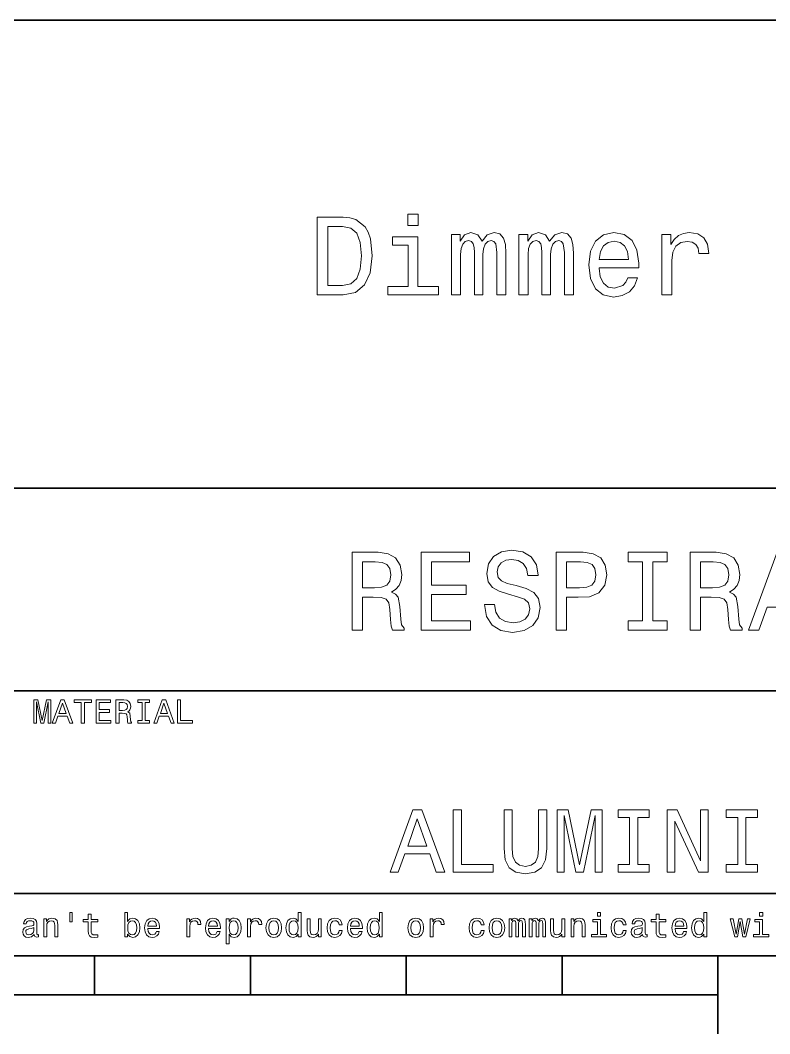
# Model space of a CAD drawing. Extents: x 0 to 420, y 0 to 297.
# Drawn here: x 265.2 to 313.3, y 5 to 70 of the extents above; entities that cross this region are included whole.
import ezdxf

# ---------------------------------------------------------------- set-up
doc = ezdxf.new("R2010")
doc.units = 0

msp = doc.modelspace()

# ---------------------------------------------------------------- linework, layer by layer
at = {"color": 7, "lineweight": 35}
for p, q in [((220, 70), (410, 70)), ((220, 40), (385, 40)), ((220, 27), (385, 27)), ((220, 14), (385, 14)), ((10, 10), (410, 10)), ((220, 10), (410, 10)), ((110, 7.5), (310, 7.5))]:
    msp.add_line(p, q, dxfattribs=at)
at = {"color": 7, "lineweight": 35, "ltscale": 0.0625}
for p, q in [((270, 10), (270, 7.5)), ((280, 10), (280, 7.5)), ((290, 10), (290, 7.5)), ((300, 10), (300, 7.5))]:
    msp.add_line(p, q, dxfattribs=at)
at = {"color": 7, "lineweight": 35, "ltscale": 0.125}
msp.add_line((310, 10), (310, 5), dxfattribs=at)
at = {"color": 7, "lineweight": 13}
for points in [[(285.958191, 57.381123), (284.293945, 57.381123), (284.293945, 52.381123), (285.958191, 52.381123), (286.7435, 52.539623), (287.327087, 53.022331), (287.687317, 53.807636), (287.816986, 54.881123), (287.701721, 55.976223), (287.557617, 56.408501), (287.355896, 56.754322), (286.772308, 57.222622), (286.390472, 57.337894)], [(290.770874, 57.554031), (290.100861, 57.554031), (290.100861, 56.833572), (290.770874, 56.833572)], [(285.907776, 56.783138), (286.455322, 56.675072), (286.829956, 56.343658), (287.053284, 55.75288), (287.125336, 54.881123), (287.046082, 54.038181), (286.822754, 53.447407), (286.440918, 53.094379), (285.907776, 52.979107), (284.963959, 52.979107), (284.963959, 56.783138)], [(290.749268, 52.914265), (290.749268, 56.120316), (289.121033, 56.120316), (289.121033, 55.579971), (290.115265, 55.579971), (290.115265, 52.914265), (288.81842, 52.914265), (288.81842, 52.381123), (292.060516, 52.381123), (292.060516, 52.914265)], [(292.89624, 52.381123), (293.479797, 52.381123), (293.479797, 54.967579), (293.515839, 55.356628), (293.623901, 55.637608), (293.789612, 55.803314), (294.005737, 55.868153), (294.17865, 55.810516), (294.293945, 55.666424), (294.351563, 55.421467), (294.373169, 55.09726), (294.373169, 52.381123), (294.920746, 52.381123), (294.920746, 54.967579), (294.956757, 55.349422), (295.064819, 55.630402), (295.237732, 55.803314), (295.453888, 55.868153), (295.62677, 55.810516), (295.742065, 55.666424), (295.814117, 55.09726), (295.814117, 52.381123), (296.397675, 52.381123), (296.397675, 55.054031), (296.361664, 55.608788), (296.246368, 56.033859), (296.015839, 56.293228), (295.641205, 56.386887), (295.201721, 56.242794), (294.863098, 55.824928), (294.596527, 56.235588), (294.149841, 56.386887), (293.739166, 56.242794), (293.458191, 55.839336), (293.458191, 56.25), (292.89624, 56.25)], [(297.233398, 52.381123), (297.816986, 52.381123), (297.816986, 54.967579), (297.852997, 55.356628), (297.96109, 55.637608), (298.126801, 55.803314), (298.342926, 55.868153), (298.515839, 55.810516), (298.631104, 55.666424), (298.688751, 55.421467), (298.710358, 55.09726), (298.710358, 52.381123), (299.257904, 52.381123), (299.257904, 54.967579), (299.293945, 55.349422), (299.402008, 55.630402), (299.574921, 55.803314), (299.791046, 55.868153), (299.963959, 55.810516), (300.079224, 55.666424), (300.151276, 55.09726), (300.151276, 52.381123), (300.734863, 52.381123), (300.734863, 55.054031), (300.698822, 55.608788), (300.583557, 56.033859), (300.352997, 56.293228), (299.978363, 56.386887), (299.538879, 56.242794), (299.200287, 55.824928), (298.933716, 56.235588), (298.48703, 56.386887), (298.076355, 56.242794), (297.79538, 55.839336), (297.79538, 56.25), (297.233398, 56.25)], [(302.377502, 54.131844), (304.913513, 54.131844), (304.920746, 54.427231), (304.80545, 55.255764), (304.488464, 55.875359), (303.984131, 56.25), (303.314117, 56.386887), (302.658478, 56.242794), (302.154175, 55.839336), (301.829956, 55.183716), (301.714691, 54.319164), (301.822754, 53.432995), (302.146973, 52.78458), (302.644073, 52.381123), (303.29248, 52.244236), (303.854462, 52.337894), (304.315552, 52.582851), (304.654175, 52.971901), (304.848694, 53.490631), (304.221893, 53.490631), (304.092194, 53.20245), (303.904877, 52.986309), (303.371735, 52.8134), (302.96109, 52.892651), (302.651276, 53.14481), (302.449554, 53.555473), (302.377502, 54.110229)], [(306.397675, 52.381123), (307.031677, 52.381123), (307.031677, 54.592937), (307.096527, 55.12608), (307.291046, 55.507923), (307.608063, 55.738472), (308.033112, 55.817722), (308.350128, 55.767288), (308.587891, 55.623199), (308.731964, 55.378242), (308.78241, 55.046829), (309.423615, 55.046829), (309.337158, 55.630402), (309.099396, 56.048271), (308.703156, 56.30043), (308.162811, 56.386887), (307.79538, 56.32925), (307.478363, 56.185158), (307.197388, 55.940201), (306.97406, 55.608788), (306.97406, 56.25), (306.397675, 56.25)], [(302.377502, 54.664986), (302.456757, 55.162102), (302.651276, 55.529537), (302.946655, 55.75288), (303.335724, 55.83213), (303.71756, 55.75288), (304.012939, 55.529537), (304.193054, 55.162102), (304.257904, 54.664986)], [(286.527374, 30.881124), (287.197418, 30.881124), (287.197418, 32.992077), (287.881836, 32.992077), (288.386169, 32.970463), (288.703186, 32.869598), (288.876099, 32.631844), (288.94812, 32.206772), (288.984161, 31.558357), (289.027374, 31.133286), (289.113831, 30.881124), (289.870331, 30.881124), (289.870331, 31.018013), (289.70462, 31.219742), (289.646973, 31.594381), (289.596558, 32.401299), (289.47406, 32.999279), (289.30835, 33.1866), (289.049011, 33.323486), (289.337189, 33.503601), (289.53891, 33.755764), (289.668579, 34.072765), (289.711823, 34.454613), (289.610962, 35.059799), (289.322784, 35.513687), (288.84726, 35.787464), (288.198853, 35.881126), (286.527374, 35.881126)], [(290.958221, 30.881124), (294.128235, 30.881124), (294.128235, 31.486311), (291.621033, 31.486311), (291.621033, 33.179394), (293.854462, 33.179394), (293.854462, 33.777378), (291.621033, 33.777378), (291.621033, 35.275936), (294.070618, 35.275936), (294.070618, 35.881126), (290.958221, 35.881126)], [(295.670044, 32.530979), (295.014404, 32.530979), (295.158508, 31.767292), (295.518738, 31.205332), (296.073486, 30.866714), (296.822784, 30.744236), (297.56485, 30.85951), (298.119598, 31.176514), (298.472626, 31.673632), (298.602325, 32.32925), (298.494232, 32.920029), (298.19165, 33.301872), (297.701721, 33.554035), (297.046112, 33.741356), (296.484161, 33.878242), (296.11673, 34.036743), (295.907776, 34.267292), (295.842957, 34.627522), (295.907776, 34.951729), (296.095093, 35.196686), (296.383301, 35.362392), (296.779541, 35.420029), (297.183014, 35.347984), (297.5, 35.153458), (297.708954, 34.82925), (297.809814, 34.389771), (298.465424, 34.389771), (298.465424, 34.404179), (298.350159, 35.081413), (298.011536, 35.585735), (297.478394, 35.902737), (296.757935, 36.010807), (296.109528, 35.902737), (295.605194, 35.600143), (295.280975, 35.131844), (295.16571, 34.526657), (295.259369, 33.986313), (295.533142, 33.618877), (295.965424, 33.37392), (296.556213, 33.1866), (297.139771, 33.020893), (297.579254, 32.862392), (297.845825, 32.631844), (297.939484, 32.257206), (297.853027, 31.87536), (297.6297, 31.587177), (297.291077, 31.407061), (296.851593, 31.349424), (296.361664, 31.428675), (295.98703, 31.659222), (295.749298, 32.033863)], [(299.625366, 30.881124), (300.288177, 30.881124), (300.288177, 32.992077), (301.023071, 32.992077), (301.765137, 33.028099), (302.355927, 33.280258), (302.737762, 33.770172), (302.867432, 34.440201), (302.766571, 35.059799), (302.478394, 35.513687), (302.002899, 35.787464), (301.354462, 35.881126), (299.625366, 35.881126)], [(305.151306, 31.486311), (304.229126, 31.486311), (304.229126, 30.881124), (306.736328, 30.881124), (306.736328, 31.486311), (305.814117, 31.486311), (305.814117, 35.275936), (306.736328, 35.275936), (306.736328, 35.881126), (304.229126, 35.881126), (304.229126, 35.275936), (305.151306, 35.275936)], [(308.213257, 30.881124), (308.883301, 30.881124), (308.883301, 32.992077), (309.567719, 32.992077), (310.072052, 32.970463), (310.389069, 32.869598), (310.561951, 32.631844), (310.634003, 32.206772), (310.670044, 31.558357), (310.713257, 31.133286), (310.799713, 30.881124), (311.556213, 30.881124), (311.556213, 31.018013), (311.390503, 31.219742), (311.332855, 31.594381), (311.28244, 32.401299), (311.159943, 32.999279), (310.994232, 33.1866), (310.734863, 33.323486), (311.023071, 33.503601), (311.224792, 33.755764), (311.354462, 34.072765), (311.397705, 34.454613), (311.296844, 35.059799), (311.008667, 35.513687), (310.533142, 35.787464), (309.884735, 35.881126), (308.213257, 35.881126)], [(311.966858, 30.881124), (312.6297, 30.881124), (313.15564, 32.350864), (315.151306, 32.350864), (315.677246, 30.881124), (316.354462, 30.881124), (314.524506, 35.888329), (313.789642, 35.888329)], [(288.011536, 35.268734), (288.451019, 35.225506), (288.760803, 35.088615), (288.955322, 34.836456), (289.020172, 34.440201), (288.94812, 34.022335), (288.753601, 33.770172), (288.422211, 33.640491), (287.968292, 33.604469), (287.197418, 33.604469), (287.197418, 35.268734)], [(301.174347, 35.268734), (301.606628, 35.225506), (301.923645, 35.088615), (302.110962, 34.836456), (302.175812, 34.440201), (302.10376, 34.022335), (301.909241, 33.770172), (301.57782, 33.640491), (301.123932, 33.604469), (300.288177, 33.604469), (300.288177, 35.268734)], [(309.697418, 35.268734), (310.136902, 35.225506), (310.446686, 35.088615), (310.641205, 34.836456), (310.706055, 34.440201), (310.634003, 34.022335), (310.439484, 33.770172), (310.108063, 33.640491), (309.654175, 33.604469), (308.883301, 33.604469), (308.883301, 35.268734)], [(266.110229, 24.918587), (266.276642, 24.918587), (266.276642, 26.280258), (266.557648, 24.918587), (266.74353, 24.918587), (267.022339, 26.280258), (267.022339, 24.918587), (267.190918, 24.918587), (267.190918, 26.418587), (266.927246, 26.418587), (266.650574, 25.095819), (266.376068, 26.418587), (266.110229, 26.418587)], [(267.294678, 24.918587), (267.49353, 24.918587), (267.651306, 25.359509), (268.25, 25.359509), (268.407776, 24.918587), (268.610962, 24.918587), (268.061951, 26.420748), (267.841492, 26.420748)], [(267.720459, 25.543226), (267.951721, 26.204609), (268.182983, 25.543226)], [(269.153473, 24.918587), (269.352295, 24.918587), (269.352295, 26.23703), (269.806183, 26.23703), (269.806183, 26.418587), (268.697418, 26.418587), (268.697418, 26.23703), (269.153473, 26.23703)], [(270.100159, 24.918587), (271.051147, 24.918587), (271.051147, 25.100143), (270.298981, 25.100143), (270.298981, 25.608068), (270.969025, 25.608068), (270.969025, 25.787462), (270.298981, 25.787462), (270.298981, 26.23703), (271.033875, 26.23703), (271.033875, 26.418587), (270.100159, 26.418587)], [(271.373199, 24.918587), (271.574219, 24.918587), (271.574219, 25.551872), (271.779541, 25.551872), (271.930847, 25.545387), (272.02594, 25.515129), (272.07782, 25.443804), (272.099426, 25.31628), (272.110229, 25.121758), (272.123199, 24.994236), (272.149139, 24.918587), (272.376068, 24.918587), (272.376068, 24.959654), (272.326355, 25.020172), (272.309082, 25.132565), (272.293945, 25.37464), (272.257202, 25.554033), (272.207489, 25.610229), (272.129669, 25.651297), (272.216125, 25.70533), (272.276672, 25.780979), (272.315552, 25.87608), (272.328522, 25.990633), (272.298279, 26.17219), (272.211823, 26.308357), (272.069153, 26.39049), (271.874634, 26.418587), (271.373199, 26.418587)], [(271.818451, 26.234869), (271.950287, 26.221901), (272.043213, 26.180834), (272.101593, 26.105186), (272.121033, 25.986311), (272.099426, 25.86095), (272.041077, 25.785301), (271.94165, 25.746397), (271.805481, 25.73559), (271.574219, 25.73559), (271.574219, 26.234869)], [(273.056915, 25.100143), (272.780273, 25.100143), (272.780273, 24.918587), (273.53241, 24.918587), (273.53241, 25.100143), (273.255768, 25.100143), (273.255768, 26.23703), (273.53241, 26.23703), (273.53241, 26.418587), (272.780273, 26.418587), (272.780273, 26.23703), (273.056915, 26.23703)], [(273.800446, 24.918587), (273.999268, 24.918587), (274.157074, 25.359509), (274.755768, 25.359509), (274.913544, 24.918587), (275.11673, 24.918587), (274.567719, 26.420748), (274.34726, 26.420748)], [(274.226227, 25.543226), (274.457489, 26.204609), (274.688751, 25.543226)], [(275.319885, 24.918587), (276.283875, 24.918587), (276.283875, 25.100143), (275.518738, 25.100143), (275.518738, 26.418587), (275.319885, 26.418587)], [(288.959625, 15.36023), (289.489899, 15.36023), (289.910645, 16.536022), (291.507202, 16.536022), (291.927948, 15.36023), (292.469727, 15.36023), (291.005737, 19.365993), (290.417847, 19.365993)], [(293.011505, 15.36023), (295.582123, 15.36023), (295.582123, 15.84438), (293.541779, 15.84438), (293.541779, 19.360229), (293.011505, 19.360229)], [(296.273773, 16.881844), (296.354462, 16.161383), (296.608063, 15.648415), (297.034576, 15.354466), (297.651276, 15.25072), (298.262238, 15.354466), (298.688751, 15.648415), (298.942352, 16.155619), (299.028809, 16.881844), (299.028809, 19.360229), (298.492767, 19.360229), (298.492767, 16.853025), (298.440918, 16.363111), (298.285278, 16.011528), (298.020142, 15.804034), (297.651276, 15.73487), (297.270874, 15.804034), (297.005737, 16.011528), (296.850128, 16.357349), (296.804016, 16.853025), (296.804016, 19.360229), (296.273773, 19.360229)], [(299.680084, 15.36023), (300.123901, 15.36023), (300.123901, 18.991354), (300.873169, 15.36023), (301.368866, 15.36023), (302.112366, 18.991354), (302.112366, 15.36023), (302.561951, 15.36023), (302.561951, 19.360229), (301.858765, 19.360229), (301.121033, 15.832853), (300.389038, 19.360229), (299.680084, 19.360229)], [(304.325623, 15.84438), (303.587891, 15.84438), (303.587891, 15.36023), (305.593628, 15.36023), (305.593628, 15.84438), (304.855896, 15.84438), (304.855896, 18.87608), (305.593628, 18.87608), (305.593628, 19.360229), (303.587891, 19.360229), (303.587891, 18.87608), (304.325623, 18.87608)], [(306.746368, 15.36023), (307.224762, 15.36023), (307.224762, 18.639769), (308.757904, 15.36023), (309.374634, 15.36023), (309.374634, 19.360229), (308.890472, 19.360229), (308.890472, 16.080692), (307.374634, 19.360229), (306.746368, 19.360229)], [(311.265106, 15.84438), (310.527374, 15.84438), (310.527374, 15.36023), (312.533112, 15.36023), (312.533112, 15.84438), (311.79538, 15.84438), (311.79538, 18.87608), (312.533112, 18.87608), (312.533112, 19.360229), (310.527374, 19.360229), (310.527374, 18.87608), (311.265106, 18.87608)], [(290.095093, 17.025936), (290.711792, 18.789625), (291.328522, 17.025936)], [(266.131836, 11.365634), (266.131836, 11.35915), (266.142639, 11.285663), (266.175049, 11.233789), (266.311218, 11.192723), (266.417145, 11.210014), (266.417145, 11.356989), (266.371765, 11.350505), (266.311218, 11.378602), (266.300415, 11.465057), (266.300415, 12.065923), (266.274475, 12.21938), (266.198853, 12.32745), (266.066986, 12.392291), (265.881104, 12.416066), (265.699554, 12.39013), (265.565552, 12.316643), (265.481262, 12.202089), (265.453156, 12.050793), (265.453156, 12.037825), (265.623901, 12.037825), (265.639038, 12.128603), (265.686584, 12.193444), (265.764404, 12.232349), (265.874634, 12.247478), (265.98053, 12.236671), (266.056183, 12.204251), (266.101563, 12.148055), (266.116699, 12.070245), (266.108063, 11.979467), (266.073486, 11.934078), (265.98703, 11.912464), (265.824921, 11.895173), (265.639038, 11.856268), (265.507202, 11.787104), (265.429382, 11.679035), (265.405609, 11.519093), (265.427216, 11.376441), (265.494232, 11.270534), (265.602295, 11.20353), (265.751434, 11.179755), (265.952454, 11.225144)], [(266.7435, 11.214337), (266.933716, 11.214337), (266.933716, 11.884366), (266.953156, 12.037825), (267.015839, 12.150216), (267.113098, 12.21938), (267.242798, 12.245317), (267.346527, 12.223703), (267.411377, 12.165346), (267.443787, 12.068084), (267.45459, 11.938401), (267.45459, 11.214337), (267.644806, 11.214337), (267.644806, 11.977305), (267.636169, 12.130764), (267.59726, 12.258286), (267.469727, 12.375), (267.270874, 12.416066), (267.160645, 12.400937), (267.067719, 12.359871), (266.987732, 12.290707), (266.925049, 12.197767), (266.925049, 12.375), (266.7435, 12.375)], [(268.420746, 12.768372), (268.420746, 12.180475), (268.565552, 12.180475), (268.565552, 12.768372)], [(269.600861, 12.173991), (269.600861, 11.59258), (269.613831, 11.404539), (269.674347, 11.274856), (269.79538, 11.199207), (270.000702, 11.173271), (270.225494, 11.184078), (270.225494, 11.348343), (270.061218, 11.335375), (269.912079, 11.352666), (269.832123, 11.4067), (269.797546, 11.497478), (269.791046, 11.625), (269.791046, 12.173991), (270.225494, 12.173991), (270.225494, 12.336096), (269.791046, 12.336096), (269.791046, 12.675432), (269.600861, 12.675432), (269.600861, 12.336096), (269.272339, 12.336096), (269.272339, 12.173991)], [(272.127502, 11.393732), (272.268005, 11.227305), (272.460358, 11.173271), (272.641907, 11.214337), (272.786743, 11.337536), (272.877502, 11.534222), (272.912079, 11.79575), (272.877502, 12.057277), (272.784576, 12.251801), (272.641907, 12.372839), (272.460358, 12.416066), (272.270142, 12.359871), (272.192352, 12.290707), (272.127502, 12.197767), (272.127502, 12.766211), (271.937317, 12.766211), (271.937317, 11.214337), (272.127502, 11.214337)], [(273.41568, 11.739553), (274.176483, 11.739553), (274.17865, 11.82817), (274.144073, 12.076729), (274.048981, 12.262609), (273.897675, 12.375), (273.696655, 12.416066), (273.5, 12.372839), (273.348694, 12.251801), (273.251434, 12.055116), (273.216858, 11.79575), (273.249268, 11.5299), (273.346527, 11.335375), (273.495667, 11.214337), (273.690186, 11.173271), (273.858765, 11.201369), (273.997101, 11.274856), (274.098694, 11.391571), (274.157043, 11.547191), (273.968994, 11.547191), (273.930115, 11.460735), (273.873901, 11.395893), (273.713959, 11.34402), (273.590759, 11.367796), (273.497833, 11.443444), (273.437317, 11.566643), (273.41568, 11.733069)], [(275.922882, 11.214337), (276.113098, 11.214337), (276.113098, 11.877882), (276.132538, 12.037825), (276.190918, 12.152378), (276.286011, 12.221542), (276.413513, 12.245317), (276.508636, 12.230187), (276.579956, 12.18696), (276.623169, 12.113473), (276.638306, 12.01405), (276.830688, 12.01405), (276.804749, 12.189121), (276.733398, 12.314482), (276.614532, 12.39013), (276.452423, 12.416066), (276.342194, 12.398775), (276.247101, 12.355548), (276.162811, 12.282061), (276.095795, 12.182637), (276.095795, 12.375), (275.922882, 12.375)], [(277.319153, 11.739553), (278.079956, 11.739553), (278.082123, 11.82817), (278.047546, 12.076729), (277.952423, 12.262609), (277.801147, 12.375), (277.600128, 12.416066), (277.403442, 12.372839), (277.252136, 12.251801), (277.154877, 12.055116), (277.1203, 11.79575), (277.15271, 11.5299), (277.249969, 11.335375), (277.399109, 11.214337), (277.593628, 11.173271), (277.762238, 11.201369), (277.900543, 11.274856), (278.002136, 11.391571), (278.060486, 11.547191), (277.872467, 11.547191), (277.833557, 11.460735), (277.777344, 11.395893), (277.617401, 11.34402), (277.494202, 11.367796), (277.401276, 11.443444), (277.340759, 11.566643), (277.319153, 11.733069)], [(278.63327, 12.195605), (278.63327, 12.375), (278.443054, 12.375), (278.443054, 10.76477), (278.63327, 10.76477), (278.63327, 11.391571), (278.700256, 11.289986), (278.775909, 11.222982), (278.966125, 11.173271), (279.147675, 11.214337), (279.290314, 11.337536), (279.38327, 11.532061), (279.417847, 11.79575), (279.38327, 12.057277), (279.290314, 12.251801), (279.147675, 12.372839), (278.966125, 12.416066), (278.862366, 12.403098), (278.773743, 12.362032), (278.69812, 12.292868)], [(279.826355, 11.214337), (280.016541, 11.214337), (280.016541, 11.877882), (280.036011, 12.037825), (280.09436, 12.152378), (280.189453, 12.221542), (280.316986, 12.245317), (280.412079, 12.230187), (280.483398, 12.18696), (280.526642, 12.113473), (280.541748, 12.01405), (280.734131, 12.01405), (280.708191, 12.189121), (280.636871, 12.314482), (280.517975, 12.39013), (280.355896, 12.416066), (280.245667, 12.398775), (280.150543, 12.355548), (280.066254, 12.282061), (279.999268, 12.182637), (279.999268, 12.375), (279.826355, 12.375)], [(280.999969, 11.793588), (281.034546, 11.5299), (281.133972, 11.335375), (281.291748, 11.214337), (281.503571, 11.173271), (281.713226, 11.214337), (281.871002, 11.333214), (281.970428, 11.527738), (282.007172, 11.793588), (281.970428, 12.057277), (281.871002, 12.253963), (281.713226, 12.372839), (281.503571, 12.416066), (281.291748, 12.372839), (281.133972, 12.251801), (281.034546, 12.057277)], [(283.070587, 11.393732), (283.070587, 11.214337), (283.260773, 11.214337), (283.260773, 12.766211), (283.072754, 12.766211), (283.072754, 12.197767), (282.927917, 12.362032), (282.839294, 12.400937), (282.737732, 12.416066), (282.554016, 12.372839), (282.411346, 12.251801), (282.31842, 12.057277), (282.286011, 11.79575), (282.31842, 11.534222), (282.411346, 11.337536), (282.554016, 11.214337), (282.737732, 11.173271), (282.839294, 11.188401), (282.930084, 11.227305)], [(284.553284, 12.375), (284.363098, 12.375), (284.363098, 11.704971), (284.341461, 11.549352), (284.278778, 11.43696), (284.181519, 11.367796), (284.054016, 11.346182), (283.952423, 11.363473), (283.887573, 11.415346), (283.85083, 11.503963), (283.842194, 11.629323), (283.842194, 12.375), (283.651978, 12.375), (283.651978, 11.612032), (283.658478, 11.458573), (283.699524, 11.331052), (283.82489, 11.214337), (284.025909, 11.173271), (284.133972, 11.188401), (284.226929, 11.227305), (284.306885, 11.294309), (284.371735, 11.391571), (284.371735, 11.214337), (284.553284, 11.214337)], [(285.698822, 11.990274), (285.886841, 11.990274), (285.847961, 12.163185), (285.755005, 12.299352), (285.610199, 12.383646), (285.42215, 12.416066), (285.214661, 12.372839), (285.056885, 12.251801), (284.957458, 12.055116), (284.922882, 11.791427), (284.955292, 11.5299), (285.052551, 11.335375), (285.206024, 11.214337), (285.41568, 11.173271), (285.601563, 11.205692), (285.746368, 11.29647), (285.845795, 11.439121), (285.889038, 11.629323), (285.707458, 11.629323), (285.675049, 11.508286), (285.614532, 11.417507), (285.528076, 11.361311), (285.42215, 11.34402), (285.290314, 11.372118), (285.195221, 11.458573), (285.136841, 11.599064), (285.117401, 11.797911), (285.136841, 11.992435), (285.197388, 12.132925), (285.294647, 12.21938), (285.42215, 12.24964), (285.534546, 12.230187), (285.618835, 12.180475), (285.675049, 12.098343)], [(286.427216, 11.739553), (287.188019, 11.739553), (287.190186, 11.82817), (287.155579, 12.076729), (287.060486, 12.262609), (286.90918, 12.375), (286.708191, 12.416066), (286.511505, 12.372839), (286.360199, 12.251801), (286.262939, 12.055116), (286.228363, 11.79575), (286.260773, 11.5299), (286.358032, 11.335375), (286.507172, 11.214337), (286.701691, 11.173271), (286.8703, 11.201369), (287.008606, 11.274856), (287.110199, 11.391571), (287.168579, 11.547191), (286.98053, 11.547191), (286.94162, 11.460735), (286.885437, 11.395893), (286.725464, 11.34402), (286.602295, 11.367796), (286.509338, 11.443444), (286.448822, 11.566643), (286.427216, 11.733069)], [(288.275208, 11.393732), (288.275208, 11.214337), (288.465393, 11.214337), (288.465393, 12.766211), (288.277344, 12.766211), (288.277344, 12.197767), (288.132538, 12.362032), (288.043915, 12.400937), (287.942322, 12.416066), (287.758606, 12.372839), (287.615967, 12.251801), (287.523041, 12.057277), (287.490601, 11.79575), (287.523041, 11.534222), (287.615967, 11.337536), (287.758606, 11.214337), (287.942322, 11.173271), (288.043915, 11.188401), (288.134705, 11.227305)], [(290.108032, 11.793588), (290.142639, 11.5299), (290.242065, 11.335375), (290.399841, 11.214337), (290.611633, 11.173271), (290.821289, 11.214337), (290.979095, 11.333214), (291.078491, 11.527738), (291.115265, 11.793588), (291.078491, 12.057277), (290.979095, 12.253963), (290.821289, 12.372839), (290.611633, 12.416066), (290.399841, 12.372839), (290.242065, 12.251801), (290.142639, 12.057277)], [(291.536743, 11.214337), (291.726929, 11.214337), (291.726929, 11.877882), (291.746368, 12.037825), (291.804749, 12.152378), (291.899841, 12.221542), (292.027344, 12.245317), (292.122467, 12.230187), (292.193787, 12.18696), (292.237, 12.113473), (292.252136, 12.01405), (292.444519, 12.01405), (292.418579, 12.189121), (292.347229, 12.314482), (292.228363, 12.39013), (292.066254, 12.416066), (291.956024, 12.398775), (291.860931, 12.355548), (291.776642, 12.282061), (291.709625, 12.182637), (291.709625, 12.375), (291.536743, 12.375)], [(294.806885, 11.990274), (294.994934, 11.990274), (294.956055, 12.163185), (294.863098, 12.299352), (294.718292, 12.383646), (294.530243, 12.416066), (294.322754, 12.372839), (294.164978, 12.251801), (294.065552, 12.055116), (294.030975, 11.791427), (294.063385, 11.5299), (294.160645, 11.335375), (294.314117, 11.214337), (294.523773, 11.173271), (294.709656, 11.205692), (294.854462, 11.29647), (294.953888, 11.439121), (294.997101, 11.629323), (294.815552, 11.629323), (294.783142, 11.508286), (294.722595, 11.417507), (294.636169, 11.361311), (294.530243, 11.34402), (294.398407, 11.372118), (294.303284, 11.458573), (294.244934, 11.599064), (294.225494, 11.797911), (294.244934, 11.992435), (294.305481, 12.132925), (294.40271, 12.21938), (294.530243, 12.24964), (294.642639, 12.230187), (294.726929, 12.180475), (294.783142, 12.098343)], [(295.312683, 11.793588), (295.34726, 11.5299), (295.446686, 11.335375), (295.604462, 11.214337), (295.816284, 11.173271), (296.02594, 11.214337), (296.183716, 11.333214), (296.283142, 11.527738), (296.319885, 11.793588), (296.283142, 12.057277), (296.183716, 12.253963), (296.02594, 12.372839), (295.816284, 12.416066), (295.604462, 12.372839), (295.446686, 12.251801), (295.34726, 12.057277)], [(296.59436, 11.214337), (296.76944, 11.214337), (296.76944, 11.990274), (296.780243, 12.106989), (296.812683, 12.191282), (296.862366, 12.240994), (296.927216, 12.260447), (296.979095, 12.243155), (297.013672, 12.199928), (297.030975, 12.126441), (297.037445, 12.029179), (297.037445, 11.214337), (297.201721, 11.214337), (297.201721, 11.990274), (297.212524, 12.104827), (297.244934, 12.189121), (297.296814, 12.240994), (297.361664, 12.260447), (297.413544, 12.243155), (297.44812, 12.199928), (297.469727, 12.029179), (297.469727, 11.214337), (297.644806, 11.214337), (297.644806, 12.016211), (297.634003, 12.182637), (297.599426, 12.310159), (297.530243, 12.387968), (297.417847, 12.416066), (297.286011, 12.372839), (297.184448, 12.247478), (297.104462, 12.370678), (296.970459, 12.416066), (296.84726, 12.372839), (296.76297, 12.251801), (296.76297, 12.375), (296.59436, 12.375)], [(297.895538, 11.214337), (298.070618, 11.214337), (298.070618, 11.990274), (298.081421, 12.106989), (298.113831, 12.191282), (298.163544, 12.240994), (298.228394, 12.260447), (298.280243, 12.243155), (298.314819, 12.199928), (298.332123, 12.126441), (298.338623, 12.029179), (298.338623, 11.214337), (298.502869, 11.214337), (298.502869, 11.990274), (298.513672, 12.104827), (298.546112, 12.189121), (298.597961, 12.240994), (298.662811, 12.260447), (298.714691, 12.243155), (298.749268, 12.199928), (298.770874, 12.029179), (298.770874, 11.214337), (298.945953, 11.214337), (298.945953, 12.016211), (298.93515, 12.182637), (298.900574, 12.310159), (298.831421, 12.387968), (298.719025, 12.416066), (298.587158, 12.372839), (298.485596, 12.247478), (298.405609, 12.370678), (298.271606, 12.416066), (298.148407, 12.372839), (298.064117, 12.251801), (298.064117, 12.375), (297.895538, 12.375)], [(300.167145, 12.375), (299.976929, 12.375), (299.976929, 11.704971), (299.955322, 11.549352), (299.892639, 11.43696), (299.79538, 11.367796), (299.667847, 11.346182), (299.566284, 11.363473), (299.501434, 11.415346), (299.464691, 11.503963), (299.456055, 11.629323), (299.456055, 12.375), (299.265839, 12.375), (299.265839, 11.612032), (299.272339, 11.458573), (299.313416, 11.331052), (299.438751, 11.214337), (299.639771, 11.173271), (299.747833, 11.188401), (299.840759, 11.227305), (299.920746, 11.294309), (299.985596, 11.391571), (299.985596, 11.214337), (300.167145, 11.214337)], [(300.573486, 11.214337), (300.763672, 11.214337), (300.763672, 11.884366), (300.783142, 12.037825), (300.845825, 12.150216), (300.943085, 12.21938), (301.072754, 12.245317), (301.176514, 12.223703), (301.241364, 12.165346), (301.273773, 12.068084), (301.284576, 11.938401), (301.284576, 11.214337), (301.474792, 11.214337), (301.474792, 11.977305), (301.466125, 12.130764), (301.427246, 12.258286), (301.299713, 12.375), (301.100861, 12.416066), (300.990631, 12.400937), (300.897705, 12.359871), (300.817719, 12.290707), (300.755035, 12.197767), (300.755035, 12.375), (300.573486, 12.375)], [(302.462524, 12.766211), (302.261536, 12.766211), (302.261536, 12.550073), (302.462524, 12.550073)], [(303.914978, 11.990274), (304.103027, 11.990274), (304.064117, 12.163185), (303.971191, 12.299352), (303.826355, 12.383646), (303.638336, 12.416066), (303.430847, 12.372839), (303.273071, 12.251801), (303.173645, 12.055116), (303.139038, 11.791427), (303.171478, 11.5299), (303.268738, 11.335375), (303.42218, 11.214337), (303.631836, 11.173271), (303.817719, 11.205692), (303.962524, 11.29647), (304.061951, 11.439121), (304.105194, 11.629323), (303.923645, 11.629323), (303.891205, 11.508286), (303.830688, 11.417507), (303.744232, 11.361311), (303.638336, 11.34402), (303.50647, 11.372118), (303.411377, 11.458573), (303.353027, 11.599064), (303.333588, 11.797911), (303.353027, 11.992435), (303.413544, 12.132925), (303.510803, 12.21938), (303.638336, 12.24964), (303.750732, 12.230187), (303.835022, 12.180475), (303.891205, 12.098343)], [(305.166443, 11.365634), (305.166443, 11.35915), (305.177246, 11.285663), (305.209656, 11.233789), (305.345825, 11.192723), (305.451721, 11.210014), (305.451721, 11.356989), (305.406342, 11.350505), (305.345825, 11.378602), (305.335022, 11.465057), (305.335022, 12.065923), (305.309082, 12.21938), (305.233429, 12.32745), (305.101593, 12.392291), (304.91571, 12.416066), (304.734161, 12.39013), (304.600159, 12.316643), (304.515869, 12.202089), (304.487762, 12.050793), (304.487762, 12.037825), (304.658508, 12.037825), (304.673645, 12.128603), (304.721191, 12.193444), (304.799011, 12.232349), (304.909241, 12.247478), (305.015137, 12.236671), (305.09079, 12.204251), (305.136169, 12.148055), (305.151306, 12.070245), (305.142639, 11.979467), (305.108093, 11.934078), (305.021606, 11.912464), (304.859497, 11.895173), (304.673645, 11.856268), (304.541809, 11.787104), (304.463989, 11.679035), (304.440216, 11.519093), (304.461823, 11.376441), (304.528809, 11.270534), (304.636902, 11.20353), (304.786011, 11.179755), (304.98703, 11.225144)], [(306.033142, 12.173991), (306.033142, 11.59258), (306.046112, 11.404539), (306.106628, 11.274856), (306.227661, 11.199207), (306.433014, 11.173271), (306.657776, 11.184078), (306.657776, 11.348343), (306.49353, 11.335375), (306.344391, 11.352666), (306.264404, 11.4067), (306.229828, 11.497478), (306.223358, 11.625), (306.223358, 12.173991), (306.657776, 12.173991), (306.657776, 12.336096), (306.223358, 12.336096), (306.223358, 12.675432), (306.033142, 12.675432), (306.033142, 12.336096), (305.70462, 12.336096), (305.70462, 12.173991)], [(307.245697, 11.739553), (308.0065, 11.739553), (308.008667, 11.82817), (307.97406, 12.076729), (307.878967, 12.262609), (307.727661, 12.375), (307.526672, 12.416066), (307.329987, 12.372839), (307.17868, 12.251801), (307.081421, 12.055116), (307.046844, 11.79575), (307.079254, 11.5299), (307.176514, 11.335375), (307.325653, 11.214337), (307.520172, 11.173271), (307.688782, 11.201369), (307.827087, 11.274856), (307.92868, 11.391571), (307.987061, 11.547191), (307.799011, 11.547191), (307.760101, 11.460735), (307.703918, 11.395893), (307.543945, 11.34402), (307.420776, 11.367796), (307.32782, 11.443444), (307.267303, 11.566643), (307.245697, 11.733069)], [(309.093689, 11.393732), (309.093689, 11.214337), (309.283875, 11.214337), (309.283875, 12.766211), (309.095825, 12.766211), (309.095825, 12.197767), (308.951019, 12.362032), (308.862396, 12.400937), (308.760803, 12.416066), (308.577087, 12.372839), (308.434448, 12.251801), (308.341522, 12.057277), (308.309082, 11.79575), (308.341522, 11.534222), (308.434448, 11.337536), (308.577087, 11.214337), (308.760803, 11.173271), (308.862396, 11.188401), (308.953186, 11.227305)], [(311.257233, 11.214337), (311.430115, 12.199928), (311.603027, 11.214337), (311.784607, 11.214337), (312.069885, 12.375), (311.886169, 12.375), (311.693817, 11.389409), (311.523071, 12.375), (311.335022, 12.375), (311.164276, 11.389409), (310.971924, 12.375), (310.790344, 12.375), (311.075684, 11.214337)], [(312.871765, 12.766211), (312.670776, 12.766211), (312.670776, 12.550073), (312.871765, 12.550073)], [(266.110229, 11.620677), (266.08429, 11.508286), (266.015137, 11.42183), (265.911377, 11.365634), (265.783844, 11.346182), (265.701721, 11.356989), (265.643372, 11.391571), (265.606628, 11.452089), (265.595825, 11.536384), (265.604462, 11.612032), (265.639038, 11.666066), (265.777374, 11.726585), (265.952454, 11.752522), (266.110229, 11.804395)], [(272.71756, 11.79575), (272.695953, 11.601225), (272.637604, 11.458573), (272.544647, 11.372118), (272.427948, 11.34402), (272.300415, 11.372118), (272.207489, 11.458573), (272.149109, 11.599064), (272.129669, 11.79575), (272.149109, 11.990274), (272.207489, 12.130764), (272.300415, 12.215057), (272.427948, 12.245317), (272.544647, 12.215057), (272.637604, 12.128603), (272.695953, 11.988112)], [(273.41568, 11.899496), (273.439453, 12.048632), (273.497833, 12.158862), (273.586426, 12.225864), (273.703156, 12.24964), (273.817719, 12.225864), (273.906311, 12.158862), (273.960358, 12.048632), (273.979797, 11.899496)], [(277.319153, 11.899496), (277.342926, 12.048632), (277.401276, 12.158862), (277.489899, 12.225864), (277.606598, 12.24964), (277.721161, 12.225864), (277.809784, 12.158862), (277.8638, 12.048632), (277.88327, 11.899496)], [(278.933685, 11.34402), (278.806183, 11.372118), (278.713226, 11.458573), (278.654877, 11.599064), (278.635437, 11.79575), (278.654877, 11.990274), (278.713226, 12.130764), (278.806183, 12.215057), (278.933685, 12.245317), (279.050415, 12.215057), (279.143341, 12.128603), (279.201721, 11.988112), (279.223328, 11.79575), (279.201721, 11.601225), (279.143341, 11.458573), (279.050415, 11.372118)], [(281.194489, 11.79575), (281.213959, 11.990274), (281.274475, 12.130764), (281.371735, 12.217219), (281.503571, 12.247478), (281.63327, 12.217219), (281.73053, 12.132925), (281.791046, 11.990274), (281.812653, 11.79575), (281.791046, 11.599064), (281.73053, 11.456412), (281.63327, 11.369957), (281.503571, 11.341859), (281.371735, 11.369957), (281.274475, 11.456412), (281.213959, 11.599064)], [(282.770142, 12.245317), (282.895508, 12.215057), (282.990601, 12.130764), (283.046814, 11.990274), (283.06842, 11.79575), (283.046814, 11.599064), (282.990601, 11.458573), (282.895508, 11.372118), (282.770142, 11.34402), (282.651276, 11.372118), (282.560486, 11.458573), (282.499969, 11.601225), (282.48053, 11.79575), (282.499969, 11.988112), (282.560486, 12.128603), (282.651276, 12.215057)], [(286.427216, 11.899496), (286.450989, 12.048632), (286.509338, 12.158862), (286.597961, 12.225864), (286.714661, 12.24964), (286.829224, 12.225864), (286.917847, 12.158862), (286.971863, 12.048632), (286.991333, 11.899496)], [(287.974762, 12.245317), (288.100128, 12.215057), (288.195221, 12.130764), (288.251404, 11.990274), (288.273041, 11.79575), (288.251404, 11.599064), (288.195221, 11.458573), (288.100128, 11.372118), (287.974762, 11.34402), (287.855896, 11.372118), (287.765106, 11.458573), (287.70459, 11.601225), (287.68512, 11.79575), (287.70459, 11.988112), (287.765106, 12.128603), (287.855896, 12.215057)], [(290.302582, 11.79575), (290.322021, 11.990274), (290.382538, 12.130764), (290.479797, 12.217219), (290.611633, 12.247478), (290.741333, 12.217219), (290.838593, 12.132925), (290.899109, 11.990274), (290.920715, 11.79575), (290.899109, 11.599064), (290.838593, 11.456412), (290.741333, 11.369957), (290.611633, 11.341859), (290.479797, 11.369957), (290.382538, 11.456412), (290.322021, 11.599064)], [(295.507202, 11.79575), (295.526642, 11.990274), (295.587158, 12.130764), (295.684418, 12.217219), (295.816284, 12.247478), (295.945953, 12.217219), (296.043213, 12.132925), (296.103729, 11.990274), (296.125366, 11.79575), (296.103729, 11.599064), (296.043213, 11.456412), (295.945953, 11.369957), (295.816284, 11.341859), (295.684418, 11.369957), (295.587158, 11.456412), (295.526642, 11.599064)], [(302.456055, 11.37428), (302.456055, 12.336096), (301.96759, 12.336096), (301.96759, 12.173991), (302.265869, 12.173991), (302.265869, 11.37428), (301.876801, 11.37428), (301.876801, 11.214337), (302.849426, 11.214337), (302.849426, 11.37428)], [(305.144836, 11.620677), (305.118896, 11.508286), (305.049713, 11.42183), (304.945984, 11.365634), (304.818451, 11.346182), (304.736328, 11.356989), (304.677979, 11.391571), (304.641205, 11.452089), (304.630402, 11.536384), (304.639038, 11.612032), (304.673645, 11.666066), (304.811951, 11.726585), (304.98703, 11.752522), (305.144836, 11.804395)], [(307.245697, 11.899496), (307.26947, 12.048632), (307.32782, 12.158862), (307.416443, 12.225864), (307.533142, 12.24964), (307.647705, 12.225864), (307.736328, 12.158862), (307.790344, 12.048632), (307.809814, 11.899496)], [(308.793243, 12.245317), (308.91861, 12.215057), (309.013702, 12.130764), (309.069885, 11.990274), (309.091522, 11.79575), (309.069885, 11.599064), (309.013702, 11.458573), (308.91861, 11.372118), (308.793243, 11.34402), (308.674377, 11.372118), (308.583588, 11.458573), (308.523071, 11.601225), (308.503601, 11.79575), (308.523071, 11.988112), (308.583588, 12.128603), (308.674377, 12.215057)], [(312.865295, 11.37428), (312.865295, 12.336096), (312.376831, 12.336096), (312.376831, 12.173991), (312.67511, 12.173991), (312.67511, 11.37428), (312.286041, 11.37428), (312.286041, 11.214337), (313.258667, 11.214337), (313.258667, 11.37428)]]:
    msp.add_lwpolyline(points, close=True, dxfattribs=at)

doc.saveas('drawing.dxf')
